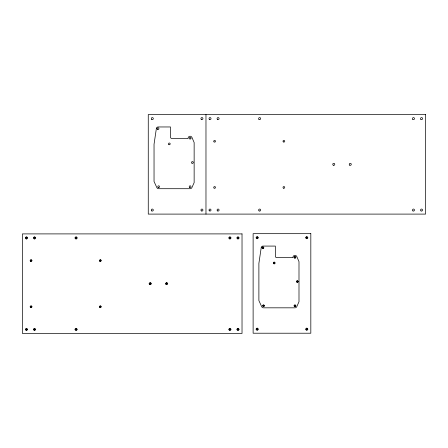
<?xml version="1.0" encoding="UTF-8"?>
<svg xmlns="http://www.w3.org/2000/svg" width="448" height="448" viewBox="0 0 448 448"><rect width="100%" height="100%" fill="white"/><g stroke="black" fill="none" stroke-linecap="round" stroke-linejoin="round"><path stroke-width="0.67" d="M295.82 257.331L295.702 257.768A0.868 0.868 0 0 1 294.207 257.768L294.09 257.331A0.868 0.868 0 0 1 294.952 256.469A0.868 0.868 0 0 1 295.82 257.331L294.09 257.331M256.15 237.714L258.166 237.714A1.008 1.008 0 0 0 256.654 236.841A1.008 1.008 0 0 0 256.654 238.588A1.008 1.008 0 0 0 258.166 237.714M305.771 237.714L307.793 237.714A1.008 1.008 0 0 0 306.281 236.841A1.008 1.008 0 0 0 306.281 238.588A1.008 1.008 0 0 0 307.793 237.714M25.43 237.938L27.451 237.938A1.008 1.008 0 0 0 25.934 237.065A1.008 1.008 0 0 0 25.934 238.812A1.008 1.008 0 0 0 27.451 237.938M33.51 237.938L35.526 237.938A1.008 1.008 0 0 0 34.014 237.065A1.008 1.008 0 0 0 34.014 238.812A1.008 1.008 0 0 0 35.526 237.938M75.057 237.938L77.078 237.938A1.008 1.008 0 0 0 75.561 237.065A1.008 1.008 0 0 0 75.561 238.812A1.008 1.008 0 0 0 77.078 237.938M228.9 237.938L230.916 237.938A1.008 1.008 0 0 0 229.404 237.065A1.008 1.008 0 0 0 229.404 238.812A1.008 1.008 0 0 0 230.916 237.938M236.975 237.938L238.997 237.938A1.008 1.008 0 0 0 237.485 237.065A1.008 1.008 0 0 0 237.485 238.812A1.008 1.008 0 0 0 238.997 237.938M262.063 247.811L263.794 247.811M30.19 260.59L31.92 260.59M99.439 260.59L101.17 260.59M273.314 262.987L275.044 262.987A0.868 0.868 0 0 0 273.745 262.237A0.868 0.868 0 0 0 273.745 263.738A0.868 0.868 0 0 0 275.044 262.987M296.397 281.568L298.127 281.568A0.868 0.868 0 0 0 296.828 280.823A0.868 0.868 0 0 0 296.828 282.318A0.868 0.868 0 0 0 298.127 281.568M149.178 283.674L151.2 283.674M165.682 283.674L167.703 283.674M262.64 305.805L264.37 305.805A0.868 0.868 0 0 0 263.071 305.054A0.868 0.868 0 0 0 263.071 306.555A0.868 0.868 0 0 0 264.37 305.805M294.09 305.805L295.82 305.805A0.868 0.868 0 0 0 294.521 305.054A0.868 0.868 0 0 0 294.521 306.555A0.868 0.868 0 0 0 295.82 305.805M30.19 306.751L31.92 306.751M99.439 306.751L101.17 306.751M256.15 329.179L258.166 329.179A1.008 1.008 0 0 0 256.654 328.3A1.008 1.008 0 0 0 256.654 330.053A1.008 1.008 0 0 0 258.166 329.179M305.771 329.179L307.793 329.179A1.008 1.008 0 0 0 306.281 328.3A1.008 1.008 0 0 0 306.281 330.053A1.008 1.008 0 0 0 307.793 329.179M25.43 329.403L27.451 329.403A1.008 1.008 0 0 0 25.934 328.53A1.008 1.008 0 0 0 25.934 330.277A1.008 1.008 0 0 0 27.451 329.403M33.51 329.403L35.526 329.403A1.008 1.008 0 0 0 34.014 328.53A1.008 1.008 0 0 0 34.014 330.277A1.008 1.008 0 0 0 35.526 329.403M75.057 329.403L77.078 329.403A1.008 1.008 0 0 0 75.561 328.53A1.008 1.008 0 0 0 75.561 330.277A1.008 1.008 0 0 0 77.078 329.403M228.9 329.403L230.916 329.403A1.008 1.008 0 0 0 229.404 328.53A1.008 1.008 0 0 0 229.404 330.277A1.008 1.008 0 0 0 230.916 329.403M236.975 329.403L238.997 329.403A1.008 1.008 0 0 0 237.485 328.53A1.008 1.008 0 0 0 237.485 330.277A1.008 1.008 0 0 0 238.997 329.403M306.785 236.706L306.785 238.722M306.785 328.166L306.785 330.187M297.265 280.706L297.265 282.436M294.952 256.469L294.952 258.199M294.952 304.942L294.952 306.673M274.182 262.125L274.182 263.855M263.502 304.942L263.502 306.673M262.926 246.949L262.926 248.679M257.158 236.706L257.158 238.722M257.158 328.166L257.158 330.187M237.989 236.93L237.989 238.952M237.989 328.395L237.989 330.411M229.908 236.93L229.908 238.952M229.908 328.395L229.908 330.411M205.974 114.559L205.974 214.099M166.695 282.66L166.695 284.682M150.186 282.66L150.186 284.682M100.302 259.722L100.302 261.453M100.302 305.889L100.302 307.619M76.065 236.93L76.065 238.952M76.065 328.395L76.065 330.411M34.518 236.93L34.518 238.952M34.518 328.395L34.518 330.411M31.058 259.722L31.058 261.453M31.058 305.889L31.058 307.619M26.438 236.93L26.438 238.952M26.438 328.395L26.438 330.411M156.408 128.246L154.039 144.278L154.039 181.496L156.906 187.701A2.022 2.022 0 0 0 158.654 188.709L190.103 188.709A2.022 2.022 0 0 0 191.856 187.701L194.141 182.65L194.141 142.542L191.856 137.206A2.022 2.022 0 0 0 188.087 138.219L188.087 138.505L171.64 138.505A1.557 1.557 0 0 1 170.486 137.351L170.486 126.963L158.077 126.963A1.73 1.73 0 0 0 156.408 128.246M261.257 247.363L258.888 263.39L258.888 300.614L261.755 306.818A2.022 2.022 0 0 0 263.502 307.826L294.952 307.826A2.022 2.022 0 0 0 296.705 306.818L298.995 301.767L298.995 261.66L296.705 256.323A2.022 2.022 0 0 0 292.936 257.331L292.936 257.622L276.489 257.622A1.557 1.557 0 0 1 275.335 256.469L275.335 246.081L262.926 246.081A1.73 1.73 0 0 0 261.257 247.363M190.938 138.443L190.854 138.65A0.868 0.868 0 0 1 189.353 138.65L189.269 138.443A0.868 0.868 0 0 1 190.103 137.351A0.868 0.868 0 0 1 190.938 138.443M425.6 114.559L148.266 114.559L148.266 214.099L425.6 214.099L425.6 114.559M310.822 233.677L253.12 233.677L253.12 333.217L310.822 333.217L310.822 233.677M242.026 233.901L22.4 233.901L22.4 333.441L242.026 333.441L242.026 233.901M262.315 248.427A0.868 0.868 0 0 0 263.766 248.035A0.868 0.868 0 0 0 262.702 246.977A0.868 0.868 0 0 0 262.315 248.427M149.475 284.385A1.008 1.008 0 0 0 151.166 283.931A1.008 1.008 0 0 0 149.929 282.694A1.008 1.008 0 0 0 149.475 284.385M165.978 284.385A1.008 1.008 0 0 0 167.67 283.931A1.008 1.008 0 0 0 166.432 282.694A1.008 1.008 0 0 0 165.978 284.385M99.691 307.367A0.868 0.868 0 0 0 101.136 306.975A0.868 0.868 0 0 0 100.078 305.917A0.868 0.868 0 0 0 99.691 307.367M30.442 307.367A0.868 0.868 0 0 0 31.892 306.975A0.868 0.868 0 0 0 30.834 305.917A0.868 0.868 0 0 0 30.442 307.367M30.442 261.201A0.868 0.868 0 0 0 31.892 260.814A0.868 0.868 0 0 0 30.834 259.756A0.868 0.868 0 0 0 30.442 261.201M99.691 261.201A0.868 0.868 0 0 0 101.136 260.814A0.868 0.868 0 0 0 100.078 259.756A0.868 0.868 0 0 0 99.691 261.201M333.256 165.2A1.008 1.008 0 0 0 334.774 164.326A1.008 1.008 0 0 0 333.256 163.453A1.008 1.008 0 0 0 333.256 165.2M349.759 165.2A1.008 1.008 0 0 0 351.277 164.326A1.008 1.008 0 0 0 349.759 163.453A1.008 1.008 0 0 0 349.759 165.2M259.134 210.935A1.008 1.008 0 0 0 260.646 210.062A1.008 1.008 0 0 0 259.134 209.188A1.008 1.008 0 0 0 259.134 210.935M258.927 119.308A1.008 1.008 0 0 0 260.613 118.86A1.008 1.008 0 0 0 259.375 117.622A1.008 1.008 0 0 0 258.927 119.308M209.507 119.47A1.008 1.008 0 0 0 211.025 118.597A1.008 1.008 0 0 0 209.507 117.723A1.008 1.008 0 0 0 209.507 119.47M209.3 210.773A1.008 1.008 0 0 0 210.986 210.319A1.008 1.008 0 0 0 209.754 209.082A1.008 1.008 0 0 0 209.3 210.773M217.588 210.935A1.008 1.008 0 0 0 219.1 210.062A1.008 1.008 0 0 0 217.588 209.188A1.008 1.008 0 0 0 217.588 210.935M217.375 119.308A1.008 1.008 0 0 0 219.066 118.86A1.008 1.008 0 0 0 217.829 117.622A1.008 1.008 0 0 0 217.375 119.308M412.77 119.308A1.008 1.008 0 0 0 414.456 118.86A1.008 1.008 0 0 0 413.218 117.622A1.008 1.008 0 0 0 412.77 119.308M420.846 119.308A1.008 1.008 0 0 0 422.537 118.86A1.008 1.008 0 0 0 421.299 117.622A1.008 1.008 0 0 0 420.846 119.308M421.058 210.935A1.008 1.008 0 0 0 422.57 210.062A1.008 1.008 0 0 0 421.058 209.188A1.008 1.008 0 0 0 421.058 210.935M412.978 210.935A1.008 1.008 0 0 0 414.49 210.062A1.008 1.008 0 0 0 412.978 209.188A1.008 1.008 0 0 0 412.978 210.935M214.015 141.859A0.868 0.868 0 0 0 215.466 141.473A0.868 0.868 0 0 0 214.407 140.409A0.868 0.868 0 0 0 214.015 141.859M214.015 188.02A0.868 0.868 0 0 0 215.466 187.634A0.868 0.868 0 0 0 214.407 186.575A0.868 0.868 0 0 0 214.015 188.02M283.265 141.859A0.868 0.868 0 0 0 284.71 141.473A0.868 0.868 0 0 0 283.651 140.409A0.868 0.868 0 0 0 283.265 141.859M283.444 188.16A0.868 0.868 0 0 0 284.743 187.41A0.868 0.868 0 0 0 283.444 186.659A0.868 0.868 0 0 0 283.444 188.16M168.896 144.62A0.868 0.868 0 0 0 170.195 143.87A0.868 0.868 0 0 0 168.896 143.125A0.868 0.868 0 0 0 168.896 144.62M157.466 129.31A0.868 0.868 0 0 0 158.911 128.918A0.868 0.868 0 0 0 157.853 127.859A0.868 0.868 0 0 0 157.466 129.31M158.222 187.438A0.868 0.868 0 0 0 159.522 186.687A0.868 0.868 0 0 0 158.222 185.937A0.868 0.868 0 0 0 158.222 187.438M191.979 163.201A0.868 0.868 0 0 0 193.278 162.45A0.868 0.868 0 0 0 191.979 161.706A0.868 0.868 0 0 0 191.979 163.201M189.672 187.438A0.868 0.868 0 0 0 190.971 186.687A0.868 0.868 0 0 0 189.672 185.937A0.868 0.868 0 0 0 189.672 187.438M151.805 119.47A1.008 1.008 0 0 0 153.317 118.597A1.008 1.008 0 0 0 151.805 117.723A1.008 1.008 0 0 0 151.805 119.47M151.805 210.935A1.008 1.008 0 0 0 153.317 210.062A1.008 1.008 0 0 0 151.805 209.188A1.008 1.008 0 0 0 151.805 210.935M201.426 210.935A1.008 1.008 0 0 0 202.944 210.062A1.008 1.008 0 0 0 201.426 209.188A1.008 1.008 0 0 0 201.426 210.935M201.219 119.308A1.008 1.008 0 0 0 202.91 118.86A1.008 1.008 0 0 0 201.673 117.622A1.008 1.008 0 0 0 201.219 119.308"/></g></svg>
